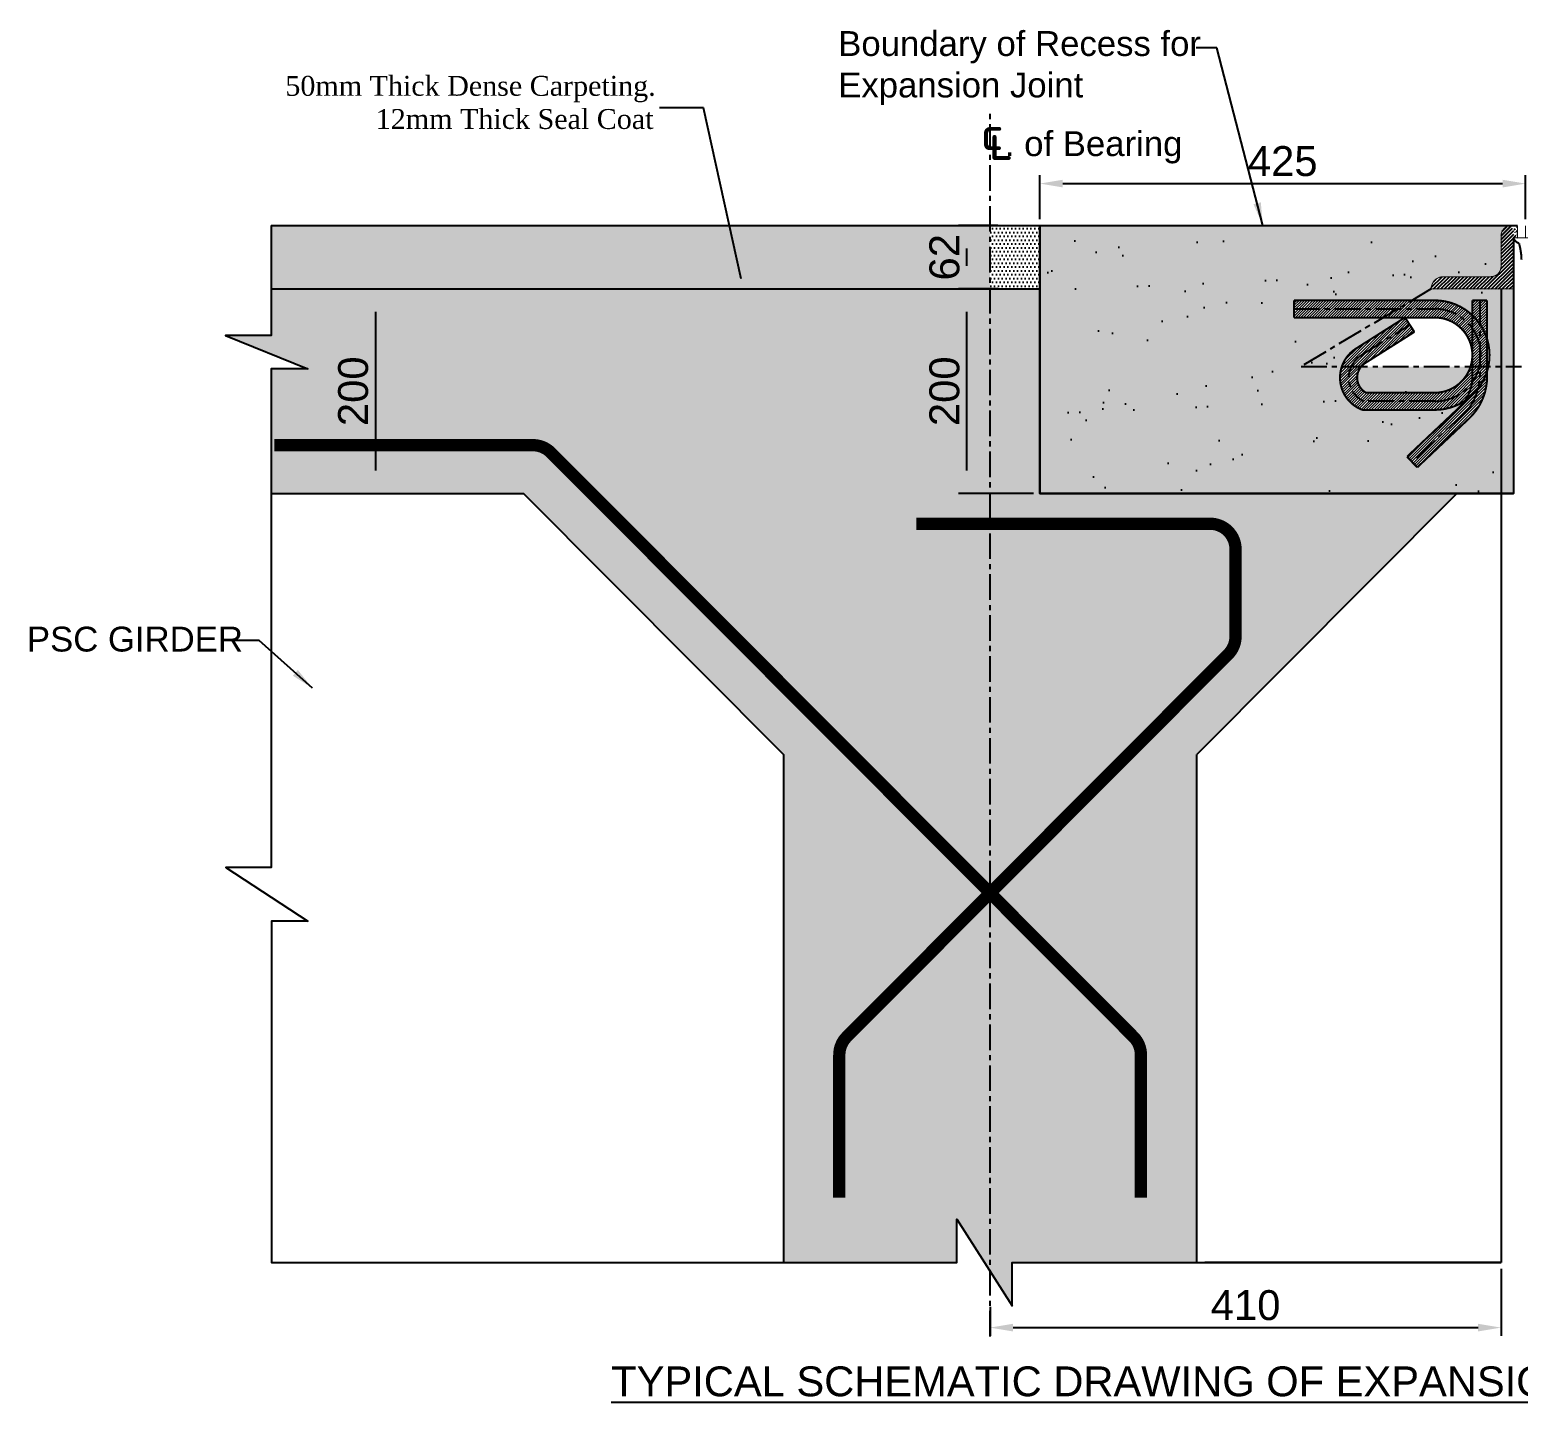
# Model space of a CAD drawing. Extents: x 25837 to 33401, y -1784 to 3293.
# Drawn here: x 30212 to 31668, y -1784 to -442 of the extents above; entities that cross this region are included whole.
import ezdxf

# ---------------------------------------------------------------- set-up
doc = ezdxf.new("R2010")
doc.units = 0
doc.header["$LTSCALE"] = 200
doc.header["$MEASUREMENT"] = 0
doc.linetypes.add('CENTER', pattern=[2, 1.25, -0.25, 0.25, -0.25])
doc.layers.get('Defpoints').update_dxf_attribs({"linetype": 'CONTINUOUS'})
doc.layers.add('DIM', color=152, linetype='CONTINUOUS')
doc.layers.add('hatch', color=250, linetype='CONTINUOUS')
doc.layers.add('Line', color=6, linetype='CONTINUOUS', lineweight=25)
doc.styles.add('dimen_text', font='simplex.shx')
doc.styles.add('FRAME_TEXT', font='arial.ttf')
doc.styles.add('SWISSEL', font='swissl.ttf')
doc.dimstyles.new('dim_5', dxfattribs={"dimscale": 45, "dimtxt": 0.18, "dimasz": 0.2, "dimexe": 0.18, "dimexo": 0.14, "dimgap": 0.09, "dimtad": 1, "dimdec": 0, "dimzin": 0, "dimdsep": 46, "dimtxsty": 'dimen_text', "dimcen": 0.09, "dimclrd": 256, "dimclre": 256, "dimclrt": 7, "dimadec": 0, "dimazin": 0, "dimtfac": 1, "dimtdec": 0, "dimtofl": 0, "dimtmove": 0, "dimatfit": 3, "dimfxl": 1, "dimtolj": 1, "dimtzin": 0, "dimarcsym": 0})
pattern_1 = [(0, (414.8763161512034, -951.2652722267303), (1.875, 3.75), [0, -3.75])]
pattern_2 = [(45, (414.8763161512034, -951.2652722267303), (-1.325825214724776, 1.325825214724777), [])]

# ---------------------------------------------------------------- blocks, each defined once
blk = doc.blocks.new('*D21')
at = {"layer": 'Defpoints', "color": 0, "transparency": 16777216}
for p in [(31128.39209428262, -695.3464128524681), (31164.8448946866, -695.3464128524681), (31199.7390050943, -895.3464128524683)]:
    blk.add_point(p, dxfattribs=at)
at = {"layer": 'hatch', "lineweight": -2, "transparency": 16777216}
for p, q in [((31158.54489468661, -695.3464128524681), (31120.29209428262, -695.3464128524681)), ((31128.39209428262, -872.8464128524683), (31128.39209428262, -717.8464128524681)), ((31193.4390050943, -895.3464128524683), (31120.29209428262, -895.3464128524683))]:
    blk.add_line(p, q, dxfattribs=at)
at = {"layer": 'hatch', "transparency": 16777216}
for points in [[(31124.64209428262, -717.8464128524681), (31132.14209428262, -717.8464128524681), (31128.39209428262, -695.3464128524681)], [(31124.64209428262, -872.8464128524683), (31132.14209428262, -872.8464128524683), (31128.39209428262, -895.3464128524683)]]:
    blk.add_solid(points, dxfattribs=at)
at = {"layer": 'hatch', "color": 7, "transparency": 16777216, "insert": (31106.61001688954, -795.3464128524769), "char_height": 29.25, "attachment_point": 5, "rotation": 90, "style": 'SWISSEL'}
blk.add_mtext('\\A1;200', dxfattribs=at)
blk = doc.blocks.new('*D22')
at = {"layer": 'Defpoints', "color": 0, "transparency": 16777216}
for p in [(31128.39209428262, -633.3464128524681), (31164.8448946866, -633.3464128524681), (31164.8448946866, -695.3464128524681)]:
    blk.add_point(p, dxfattribs=at)
at = {"layer": 'hatch', "lineweight": -2, "transparency": 16777216}
for p, q in [((31158.54489468661, -633.3464128524681), (31120.29209428262, -633.3464128524681)), ((31128.39209428262, -672.8464128524681), (31128.39209428262, -655.8464128524681)), ((31158.54489468661, -695.3464128524681), (31120.29209428262, -695.3464128524681))]:
    blk.add_line(p, q, dxfattribs=at)
at = {"layer": 'hatch', "transparency": 16777216}
for points in [[(31124.64209428262, -655.8464128524681), (31132.14209428262, -655.8464128524681), (31128.39209428262, -633.3464128524681)], [(31124.64209428262, -672.8464128524681), (31132.14209428262, -672.8464128524681), (31128.39209428262, -695.3464128524681)]]:
    blk.add_solid(points, dxfattribs=at)
at = {"layer": 'hatch', "color": 7, "transparency": 16777216, "insert": (31106.61001688954, -664.3464128524769), "char_height": 29.25, "attachment_point": 5, "rotation": 90, "style": 'SWISSEL'}
blk.add_mtext('\\A1;62', dxfattribs=at)
blk = doc.blocks.new('*D23')
at = {"layer": 'Defpoints', "color": 0, "transparency": 16777216}
for p in [(30548.45654161022, -695.3464128524681), (30548.45654161022, -895.3464128524683), (30550.2742944268, -895.3464128524683)]:
    blk.add_point(p, dxfattribs=at)
at = {"layer": 'hatch', "lineweight": -2, "transparency": 16777216}
for p, q in [((30550.2742944268, -695.3464128524681), (30558.37429442679, -695.3464128524681)), ((30550.2742944268, -717.8464128524681), (30550.2742944268, -872.8464128524683)), ((30550.2742944268, -895.3464128524683), (30558.37429442679, -895.3464128524683))]:
    blk.add_line(p, q, dxfattribs=at)
at = {"layer": 'hatch', "transparency": 16777216}
for points in [[(30546.5242944268, -717.8464128524681), (30554.0242944268, -717.8464128524681), (30550.2742944268, -695.3464128524681)], [(30546.5242944268, -872.8464128524683), (30554.0242944268, -872.8464128524683), (30550.2742944268, -895.3464128524683)]]:
    blk.add_solid(points, dxfattribs=at)
at = {"layer": 'hatch', "color": 7, "transparency": 16777216, "insert": (30528.49221703371, -795.3464128524768), "char_height": 29.25, "attachment_point": 5, "rotation": 90, "style": 'SWISSEL'}
blk.add_mtext('\\A1;200', dxfattribs=at)
blk = doc.blocks.new('*D18')
at = {"layer": 'Defpoints', "color": 0, "transparency": 16777216}
for p in [(31674.73900509428, -592.3444886711436), (31199.73900509428, -633.3464128524679), (31674.73900509428, -633.3464128524679)]:
    blk.add_point(p, dxfattribs=at)
at = {"layer": 'hatch', "lineweight": -2, "transparency": 16777216}
for p, q in [((31199.73900509428, -627.0464128524679), (31199.73900509428, -584.2444886711436)), ((31222.23900509428, -592.3444886711436), (31652.23900509428, -592.3444886711436)), ((31674.73900509428, -627.0464128524679), (31674.73900509428, -584.2444886711436))]:
    blk.add_line(p, q, dxfattribs=at)
at = {"layer": 'hatch', "transparency": 16777216}
for points in [[(31222.23900509428, -588.5944886711436), (31222.23900509428, -596.0944886711436), (31199.73900509428, -592.3444886711436)], [(31652.23900509428, -588.5944886711436), (31652.23900509428, -596.0944886711436), (31674.73900509428, -592.3444886711436)]]:
    blk.add_solid(points, dxfattribs=at)
at = {"layer": 'hatch', "color": 7, "transparency": 16777216, "insert": (31437.23900509428, -570.5624112780682), "char_height": 29.25, "attachment_point": 5, "style": 'SWISSEL'}
blk.add_mtext('\\A1;425', dxfattribs=at)
blk = doc.blocks.new('*D19')
at = {"layer": 'Defpoints', "color": 0, "transparency": 16777216}
for p in [(31650.73900509428, -1646.967252751579), (31151.159440208, -1683.873344350518), (31650.73900509428, -1710.608695854829)]:
    blk.add_point(p, dxfattribs=at)
at = {"layer": 'hatch', "lineweight": -2, "transparency": 16777216}
for p, q in [((31650.73900509428, -1653.267252751579), (31650.73900509428, -1718.708695854829)), ((31151.159440208, -1690.173344350518), (31151.159440208, -1718.708695854829)), ((31173.659440208, -1710.608695854829), (31628.23900509428, -1710.608695854829))]:
    blk.add_line(p, q, dxfattribs=at)
at = {"layer": 'hatch', "transparency": 16777216}
for points in [[(31173.659440208, -1706.858695854829), (31173.659440208, -1714.358695854829), (31151.159440208, -1710.608695854829)], [(31628.23900509428, -1706.858695854829), (31628.23900509428, -1714.358695854829), (31650.73900509428, -1710.608695854829)]]:
    blk.add_solid(points, dxfattribs=at)
at = {"layer": 'hatch', "color": 7, "transparency": 16777216, "insert": (31400.94922265114, -1688.826618461754), "char_height": 29.25, "attachment_point": 5, "style": 'SWISSEL'}
blk.add_mtext('\\A1;410', dxfattribs=at)

msp = doc.modelspace()

# ---------------------------------------------------------------- hatches: boundary and pattern name
at = {"layer": 'hatch'}
h = msp.add_hatch(dxfattribs=at)
h.set_pattern_fill('DOTS', color=256, scale=60)
h.set_pattern_definition(pattern_1)
h.paths.add_polyline_path([(31151.159440208, -633.3464128524679), (30448.17760478037, -633.3464128524679), (30448.17760478037, -695.3464128524679), (31151.159440208, -695.3464128524679)])
h = msp.add_hatch(dxfattribs=at)
h.set_pattern_fill('DOTS', color=256, scale=60)
h.set_pattern_definition(pattern_1)
h.paths.add_polyline_path([(31199.73900509428, -633.3464128524679), (31151.159440208, -633.3464128524679), (31151.159440208, -695.3464128524679), (31199.73900509428, -695.3464128524679)])
h = msp.add_hatch(dxfattribs=at)
h.set_pattern_fill('ANSI31', color=256, scale=20)
h.set_pattern_definition([(45, (1260.708429833296, -2328.511196603918), (-1.767766952966369, 1.767766952966369), [])])
edge = h.paths.add_edge_path()
edge.add_line((31662.73900509428, -645.3464128524679), (31664.1133273114, -633.3464128524679))
edge.add_line((31664.1133273114, -633.3464128524679), (31666.73900509428, -644.7896080207356))
edge.add_line((31666.73900509428, -644.7896080207356), (31660.73900509428, -633.3464128524679))
edge.add_arc((31660.73900509429, -643.3464128524698), 10.00000000000199, 450.0000000000209, 539.9999999999889)
edge.add_line((31650.73900509428, -643.3464128524679), (31650.73900509428, -673.3464128524679))
edge.add_arc((31640.73900509428, -673.3464128524679), 10, 270, 360, ccw=False)
edge.add_line((31640.73900509428, -683.3464128524679), (31594.42682373717, -683.3464128524679))
edge.add_arc((31594.42682373717, -695.3464128524679), 12, 450, 540)
edge.add_line((31582.42682373717, -695.3464128524679), (31662.73900509428, -695.3464128524679))
edge.add_line((31662.73900509428, -695.3464128524679), (31662.73900509428, -645.3464128524679))
h.paths.add_polyline_path([(31666.73900509428, -633.3464128524679), (31666.73900509428, -644.7896080207356), (31666.9687967564, -645.3464128524679), (31662.9687967564, -645.3464128524679)])
at = {"layer": 'Line'}
h = msp.add_hatch(dxfattribs=at)
h.set_pattern_fill('AR-CONC', color=256, scale=3)
h.set_pattern_definition([(49.99999999999999, (1260.708429833296, -2328.511196603918), (21.5178054780226, -1.882564049477853), [2.25, -24.75]), (355, (1260.708429833296, -2328.511196603918), (-4.16254000839, 22.56576401100035), [1.8, -19.8]), (100.45144446, (1262.501580263296, -2328.668076923918), (17.35526540181336, 20.68319972905888), [1.912205759999998, -21.03426335999996]), (46.18420000000002, (1260.708429833296, -2322.511196603918), (32.01723992014717, -4.965578423792296), [3.374999999999995, -37.12499999999992]), (96.63563549, (1263.376532183296, -2322.924995813918), (28.03985837022685, 29.22355802323651), [2.86831026, -31.55141279999999]), (351.1841639899999, (1260.708429833296, -2322.511196603918), (28.03985835164319, 29.2235580080997), [2.7, -29.70000003]), (21, (1263.708429833296, -2324.011196603918), (17.90721156355385, -12.07856671996016), [2.25, -24.75]), (326.0000000000001, (1263.708429833296, -2324.011196603918), (7.299459957647452, 21.75450135140559), [1.8, -19.8]), (71.45144474, (1265.200697453296, -2325.017743823918), (25.20667130189914, 9.675934584190614), [1.9122057, -21.03426336]), (37.50000000000001, (1260.708429833296, -2328.511196603918), (0.3647956595187201, 9.986815614939346), [0, -19.56, 0, -20.1, 0, -19.875]), (7.499999999999999, (1260.708429833296, -2328.511196603918), (7.892086123264458, 11.83235135647081), [0, -11.46, 0, -19.11, 0, -7.574999999999999]), (327.5, (1254.018429833296, -2328.511196603918), (16.01467308517227, -0.6766461520313927), [0, -7.5, 0, -23.4, 0, -31.05]), (317.5, (1251.018429833296, -2328.511196603918), (17.49558508027159, 3.003149469969532), [0, -9.75, 0, -15.54, 0, -22.05])])
edge = h.paths.add_edge_path()
edge.add_line((31535.61064548177, -723.263588739002), (31448.18580064693, -723.263588739002))
edge.add_line((31448.18580064693, -723.263588739002), (31448.18580064693, -706.4749881322091))
edge.add_line((31448.18580064693, -706.4749881322091), (31563.76457200574, -706.4749881322091))
edge.add_line((31563.76457200574, -706.4749881322091), (31582.42682373717, -695.3464128524679))
edge.add_arc((31594.42682373717, -695.3464128524679), 12, 90, 180, ccw=False)
edge.add_line((31594.42682373717, -683.3464128524679), (31640.73900509428, -683.3464128524679))
edge.add_arc((31640.73900509428, -673.3464128524679), 10, 270, 360)
edge.add_line((31650.73900509428, -673.3464128524679), (31650.73900509428, -655.3464128524679))
edge.add_arc((31762.73647977713, -697.5951501938902), 119.7012537205811, 147.5378464666155, 159.3320511792286, ccw=False)
edge.add_line((31661.73900509428, -633.3464128524679), (31200.73900509428, -633.3464128524679))
edge.add_line((31200.73900509428, -633.3464128524679), (31199.73900509428, -895.3464128524679))
edge.add_line((31199.73900509428, -895.3464128524679), (31650.73900509428, -895.3464128524679))
edge.add_line((31650.73900509428, -895.3464128524679), (31650.73900509428, -771.1837827489394))
edge.add_line((31650.73900509428, -771.1837827489394), (31638.27581733486, -771.1837827489394))
edge.add_arc((31585.91341080378, -760.0152353236228), 53.54024719140575, 342.6994142317261, 347.95962197172247, ccw=False)
edge.add_line((31637.0313772401, -775.9372821999693), (31637.0313772401, -781.4022444202355))
edge.add_arc((31581.59280748204, -781.4022444202362), 55.43856975805829, -46.3238678921424, 6.252776074688882e-13, ccw=False)
edge.add_line((31619.87764053212, -821.4984608894554), (31568.72403956429, -869.7456267432517))
edge.add_line((31568.72403956429, -869.7456267432517), (31558.86676098963, -859.2945404273264))
edge.add_line((31558.86676098963, -859.2945404273264), (31609.98595768695, -811.0798240690481))
edge.add_arc((31581.59280748204, -781.402244420228), 41.07224990636619, 313.7329177897163, 325.4661642088788)
edge.add_arc((31585.91341080379, -760.0152353236166), 53.5402471914058, 269.99999999999613, 303.45320566414193, ccw=False)
edge.add_line((31585.91341080378, -813.5554825150243), (31515.15380869283, -813.5554825150243))
edge.add_arc((31526.87173308154, -782.0336245465011), 33.62941096372796, 161.1779761839209, 249.60790379345178, ccw=False)
edge.add_line((31495.04064427303, -771.1837827489394), (31455.25006911398, -771.1837827489394))
edge.add_line((31455.25006911398, -771.1837827489394), (31535.61064548177, -723.263588739002))
h.paths.add_polyline_path([(31662.73900509428, -695.3464128524679), (31650.73900509428, -695.3464128524679), (31650.73900509428, -771.1837827489394), (31662.73900509428, -771.1837827489394)])
h.paths.add_polyline_path([(31662.73900509428, -771.1837827489394), (31650.73900509428, -771.1837827489394), (31650.73900509428, -895.3464128524679), (31662.73900509428, -895.3464128524679)])
edge = h.paths.add_edge_path(flags=17)
edge.add_line((31650.73900509428, -695.3464128524679), (31582.42682373717, -695.3464128524679))
edge.add_line((31582.42682373717, -695.3464128524679), (31563.76457200574, -706.4749881322091))
edge.add_line((31563.76457200574, -706.4749881322091), (31585.91341080378, -706.4749881322091))
edge.add_arc((31585.91341080378, -760.0152353236167), 53.54024719140759, 46.651805784049316, 90, ccw=False)
edge.add_line((31622.6650573884, -721.0810017670603), (31622.6650573884, -706.4966584603458))
edge.add_line((31622.6650573884, -706.4966584603458), (31637.0313772401, -706.4966584603458))
edge.add_line((31637.0313772401, -706.4966584603458), (31637.0313772401, -744.0931884472641))
edge.add_arc((31585.91341080378, -760.0152353236156), 53.54024719140727, -12.04037802828509, 17.300585768279007, ccw=False)
edge.add_line((31638.27581733486, -771.1837827489394), (31650.73900509428, -771.1837827489394))
edge.add_line((31650.73900509428, -771.1837827489394), (31650.73900509428, -695.3464128524679))
edge = h.paths.add_edge_path(flags=17)
edge.add_line((31620.9269378339, -771.1837827489394), (31513.99175534685, -771.1837827489394))
edge.add_arc((31526.87173308154, -782.0336245465026), 16.84081035693557, 139.8898676478717, 241.0277508565915)
edge.add_line((31518.71428121277, -796.7668819082314), (31585.91341080378, -796.7668819082314))
edge.add_arc((31585.91341080378, -760.015235323616), 36.75164658461534, 270, 342.3084573560738)
edge = h.paths.add_edge_path(flags=17)
edge.add_line((31509.22140038191, -753.4084077375464), (31556.84092173436, -723.263588739002))
edge.add_line((31556.84092173436, -723.263588739002), (31535.61064548177, -723.263588739002))
edge.add_line((31535.61064548177, -723.263588739002), (31455.25006911398, -771.1837827489394))
edge.add_line((31455.25006911398, -771.1837827489394), (31495.04064427303, -771.1837827489394))
edge.add_arc((31526.87173308154, -782.0336245465046), 33.62941096372722, 121.6580184864807, 161.177976183913, ccw=False)
h = msp.add_hatch(dxfattribs=at)
h.set_pattern_fill('AR-SAND', color=256, scale=45, angle=45)
h.set_pattern_definition([(82.50000000000001, (1260.708429833296, -2328.511196603918), (-63.31559327593393, 59.30672051392244), [0, -68.39999999999985, 0, -76.49999999999984, 0, -73.12499999999984]), (52.49999999999999, (1260.708429833296, -2328.511196603918), (-33.48618798339388, 146.1140878366655), [0, -36.9, 0, -61.65000000000001, 0, -23.625]), (12.5, (1221.57006949462, -2367.649556942593), (98.91131728006336, 99.27145724186104), [0, -22.5, 0, -81, 0, -105.75]), (2.499999999999997, (1221.57006949462, -2367.649556942593), (67.72689735982281, 123.5818282880296), [0, -11.25, 0, -53.09999999999999, 0, -60.75000000000001])])
h.paths.add_polyline_path([(31535.61064548177, -723.263588739002), (31448.18580064693, -723.263588739002), (31448.18580064693, -706.4749881322091), (31563.76457200574, -706.4749881322091), (31582.42682373717, -695.3464128524679, -0.4142135623730951), (31594.42682373717, -683.3464128524679), (31640.73900509428, -683.3464128524679, 0.4142135623730951), (31650.73900509428, -673.3464128524679), (31650.73900509428, -655.3464128524679, -0.4142135623730951), (31660.73900509428, -645.3464128524679), (31199.73900509428, -645.3464128524679), (31199.73900509428, -895.3464128524679), (31650.73900509428, -895.3464128524679), (31650.73900509428, -771.1837827489394), (31638.27581733486, -771.1837827489394, -0.02295601727019596), (31637.0313772401, -775.9372821999693), (31637.0313772401, -781.4022444202355, -0.204924357781227), (31619.87764053212, -821.4984608894554), (31568.72403956429, -869.7456267432517), (31558.86676098963, -859.2945404273264), (31609.98595768695, -811.0798240690492, 0.05124072104915151), (31615.42778014172, -804.6858080969889, -0.1470127365721022), (31585.91341080378, -813.5554825150243), (31515.15380869283, -813.5554825150243, -0.4062100153958056), (31495.04064427303, -771.1837827489394), (31455.25006911398, -771.1837827489394)])
h.paths.add_polyline_path([(31556.84092173436, -723.263588739002), (31535.61064548177, -723.263588739002), (31455.25006911398, -771.1837827489394), (31495.04064427303, -771.1837827489394, -0.1741680722162454), (31509.22140038191, -753.4084077375464)], flags=17)
h.paths.add_polyline_path([(31620.9269378339, -771.1837827489394), (31513.99175534685, -771.1837827489394, 0.4723662802056775), (31518.71428121277, -796.7668819082314), (31585.91341080378, -796.7668819082314, 0.3264083375949519)], flags=17)
h.paths.add_polyline_path([(31650.73900509428, -695.3464128524679), (31582.42682373717, -695.3464128524679), (31563.76457200574, -706.4749881322091), (31585.91341080378, -706.4749881322091, -0.1914304343567227), (31622.6650573884, -721.0810017670603), (31622.6650573884, -706.4966584603458), (31637.0313772401, -706.4966584603458), (31637.0313772401, -744.0931884472641, -0.1287281679221235), (31638.27581733486, -771.1837827489394), (31650.73900509428, -771.1837827489394)], flags=17)
h.paths.add_polyline_path([(31662.73900509428, -695.3464128524679), (31650.73900509428, -695.3464128524679), (31650.73900509428, -771.1837827489394), (31662.73900509428, -771.1837827489394)])
h.paths.add_polyline_path([(31662.73900509428, -771.1837827489394), (31650.73900509428, -771.1837827489394), (31650.73900509428, -895.3464128524679), (31662.73900509428, -895.3464128524679)])
h = msp.add_hatch(dxfattribs=at)
h.set_pattern_fill('AR-CONC', color=256, scale=8)
h.set_pattern_definition([(49.99999999999999, (414.8763161512034, -951.2652722267303), (57.38081460806028, -5.020170798607609), [6, -66]), (355, (414.8763161512034, -951.2652722267303), (-11.10010668904, 60.17537069600095), [4.8, -52.8]), (100.45144446, (419.6580506312034, -951.6836197467303), (46.28070773816896, 55.15519927749035), [5.099215359999994, -56.09136895999995]), (46.18420000000002, (414.8763161512034, -935.2652722267303), (85.37930645372579, -13.24154246344612), [8.99999999999999, -98.99999999999991]), (96.63563549, (421.9912557512034, -936.3687367867303), (74.77295565393827, 77.92948806196404), [7.64882736, -84.13710079999998]), (351.1841639899999, (414.8763161512034, -935.2652722267303), (74.77295560438185, 77.92948802159921), [7.2, -79.20000008]), (21, (422.8763161512034, -939.2652722267303), (47.75256416947693, -32.20951125322711), [6, -66]), (326.0000000000001, (422.8763161512034, -939.2652722267303), (19.46522655372654, 58.01200360374824), [4.8, -52.8]), (71.45144474, (426.8556964712034, -941.9493981467303), (67.21779013839769, 25.80249222450831), [5.099215200000001, -56.09136896]), (37.50000000000001, (414.8763161512034, -951.2652722267303), (0.9727884253832535, 26.63150830650492), [0, -52.16, 0, -53.6, 0, -53]), (7.499999999999999, (414.8763161512034, -951.2652722267303), (21.04556299537189, 31.55293695058882), [0, -30.56, 0, -50.96, 0, -20.2]), (327.5, (397.0363161512034, -951.2652722267303), (42.70579489379272, -1.80438973875038), [0, -20, 0, -62.4, 0, -82.8]), (317.5, (389.0363161512034, -951.2652722267303), (46.6548935473909, 8.008398586585418), [0, -26, 0, -41.44, 0, -58.8])])
h.paths.add_polyline_path([(31151.159440208, -695.3464128524679), (30448.17760478037, -695.3464128524679), (30448.17760478037, -740.7099130890124), (30403.50855935656, -740.7099130890124), (30484.18023710597, -773.3261699571226), (30448.32059648753, -773.3261699571226), (30448.32059648753, -895.3464128524679), (30694.85812304233, -895.3464128524679), (30949.10376575281, -1150.245121767478), (30949.10376575281, -1646.814389085524), (31118.54399492729, -1646.814389085524), (31118.54399492729, -1604.487857311494), (31151.159440208, -1655.782556065773)])
h.paths.add_polyline_path([(31383.84763038949, -1052.557462232686, 0.1985790327102023), (31391.14730073409, -1034.902481912944), (31391.14730073409, -949.8149064033637, 0.4142135623730951), (31366.14730073409, -924.8149064033637), (31151.159440208, -924.8149064033637), (31151.159440208, -1285.843345226438)], flags=17)
h.paths.add_polyline_path([(31199.73900509428, -695.3464128524679), (31151.159440208, -695.3464128524679), (31151.159440208, -924.8149064033637), (31366.14730073409, -924.8149064033637, -0.4142135623730951), (31391.14730073409, -949.8149064033637), (31391.14730073409, -1034.902481912944, -0.1985790327102022), (31383.84763038949, -1052.557462232686), (31151.159440208, -1285.843345226438), (31151.159440208, -1655.782556065773), (31172.56457846627, -1689.446671619047), (31172.56457846627, -1646.967252751579), (31353.2151146632, -1646.967252751579), (31353.2151146632, -1150.245121767482), (31607.46075737368, -895.3464128524679), (31199.73900509428, -895.3464128524679)])
h.paths.add_polyline_path([(31137.73158002597, -835.0662448280232), (31137.73158002597, -755.5074362740518), (31074.35658002597, -755.5074362740518), (31074.35658002597, -835.0662448280232)], flags=24)
h.paths.add_polyline_path([(30559.61378017014, -835.0662448280232), (30559.61378017014, -755.5074362740518), (30496.23878017014, -755.5074362740518), (30496.23878017014, -835.0662448280232)], flags=24)
at = {"layer": 'Line', "lineweight": 9}
h = msp.add_hatch(dxfattribs=at)
h.set_pattern_fill('ANSI31', color=8, scale=15)
h.set_pattern_definition(pattern_2)
h.paths.add_polyline_path([(31563.76457200574, -706.4749881322091), (31448.18580064693, -706.4749881322091), (31448.18580064693, -714.8692884356074), (31549.68760874375, -714.8692884356074)])
h.paths.add_polyline_path([(31549.68760874375, -714.8692884356074), (31448.18580064693, -714.8692884356074), (31448.18580064693, -723.263588739002), (31535.61064548177, -723.263588739002)])
h.paths.add_polyline_path([(31585.91341080378, -706.4749881322091), (31563.76457200574, -706.4749881322091), (31549.68760874375, -714.8692884356074), (31585.91341080378, -714.8692884356074, -0.2423634595415697), (31622.6650573884, -733.7955291136989), (31622.6650573884, -721.0810017670603, 0.1914304343567227)])
h.paths.add_polyline_path([(31585.91341080378, -714.8692884356074), (31549.68760874375, -714.8692884356074), (31535.61064548177, -723.263588739002), (31585.91341080378, -723.263588739002, -0.414213562373095), (31622.6650573884, -760.0152353236167), (31622.6650573884, -733.7955291136975, 0.2423634595415604)])
h.paths.add_polyline_path([(31629.84821731425, -729.4163653084545, 0.05151572692968969), (31622.6650573884, -721.0810017670603), (31622.6650573884, -733.7955291136989, -0.09718599788854622), (31629.84821731425, -749.628258029778)])
h.paths.add_polyline_path([(31622.6650573884, -733.7955291136989), (31622.6650573884, -771.1837827489394), (31629.65606811702, -771.1837827489394, 0.004456986845413314), (31629.84821731425, -770.4022126174555), (31629.84821731425, -749.628258029778, 0.09718599788854629)])
h.paths.add_polyline_path([(31637.0313772401, -744.0931884472641, 0.076748792605379), (31629.84821731425, -729.4163653084545), (31629.84821731425, -749.628258029778, -0.1166018123732697), (31629.84821731425, -770.4022126174555), (31629.84821731425, -771.1837827489394), (31637.0313772401, -771.1837827489394)])
h.paths.add_polyline_path([(31629.84821731425, -771.1837827489394), (31629.65606811702, -771.1837827489394, -0.09597370130570147), (31622.32047913338, -786.7113379616267, -0.1188306671860806), (31615.42778014172, -804.6858080969889, 0.08486267280561359), (31628.59133005031, -792.3440657711371, 0.05724678551238366), (31629.84821731425, -781.4022444202346)])
h.paths.add_polyline_path([(31637.0313772401, -775.9372821999693), (31637.0313772401, -771.1837827489394), (31629.84821731425, -771.1837827489394), (31629.84821731425, -781.4022444202345, -0.05724678551238398), (31628.59133005031, -792.3440657711371, 0.08680107735542497)])
h.paths.add_polyline_path([(31629.65606811702, -771.1837827489394), (31622.6650573884, -771.1837827489394), (31622.6650573884, -781.4022444202343, -0.03241759961339901), (31622.32047913338, -786.7113379616267, 0.09597370130570153)])
h.paths.add_polyline_path([(31622.32047913338, -786.7113379616267, 0.03241759961339847), (31622.6650573884, -781.4022444202344), (31622.6650573884, -771.1837827489394), (31620.9269378339, -771.1837827489394, -0.3264083375949519), (31585.91341080378, -796.7668819082314), (31518.71428121277, -796.7668819082314, -0.4723662802056777), (31513.99175534685, -771.1837827489394), (31504.0881481352, -771.1837827489394, 0.4238655802019704), (31516.77584845039, -805.161182211626), (31585.91341080378, -805.161182211626, 0.2389190514532575)])
h.paths.add_polyline_path([(31622.32047913338, -786.7113379616267, -0.2389190514532576), (31585.91341080378, -805.161182211626), (31516.77584845039, -805.161182211626, -0.4238655802019703), (31504.0881481352, -771.1837827489394), (31495.04064427303, -771.1837827489394, 0.4062100153958055), (31515.15380869283, -813.5554825150243), (31585.91341080378, -813.5554825150243, 0.1470127365721021), (31615.42778014172, -804.6858080969889, 0.1188306671860804)])
h.paths.add_polyline_path([(31513.66635634308, -760.5294659897411), (31561.41954892045, -730.3000284405241), (31556.84092173436, -723.263588739002), (31509.22140038191, -753.4084077375466, 0.1741680722162429), (31495.04064427303, -771.1837827489394), (31504.0881481352, -771.1837827489394, -0.1449135550841069)])
h.paths.add_polyline_path([(31565.99817610654, -737.3364681420401), (31561.41954892045, -730.3000284405241), (31513.66635634308, -760.5294659897415, 0.1449135550841006), (31504.0881481352, -771.1837827489394), (31513.99175534685, -771.1837827489394, -0.08094832067521299), (31518.10296800702, -767.655806473299)])
h = msp.add_hatch(dxfattribs=at)
h.set_pattern_fill('ANSI31', color=8, scale=15)
h.set_pattern_definition(pattern_2)
h.paths.add_polyline_path([(31629.84821731425, -706.4966584603458), (31622.6650573884, -706.4966584603458), (31622.6650573884, -721.0810017670603, -0.05151572692968965), (31629.84821731425, -729.4163653084545)])
h.paths.add_polyline_path([(31637.0313772401, -706.4966584603458), (31629.84821731425, -706.4966584603458), (31629.84821731425, -729.4163653084545, -0.07674879260537891), (31637.0313772401, -744.0931884472641)])
h = msp.add_hatch(dxfattribs=at)
h.set_pattern_fill('ANSI31', color=8, scale=15)
h.set_pattern_definition(pattern_2)
h.paths.add_polyline_path([(31614.93244196855, -816.2885361460761, 0.1458528501598213), (31628.59133005031, -792.3440657711371, -0.08486267280561327), (31615.42778014172, -804.6858080969889, -0.05124072104915132), (31609.98595768695, -811.0798240690493), (31558.86676098963, -859.2945404273264), (31563.79540027696, -864.5200835852893)])
h.paths.add_polyline_path([(31619.87764053212, -821.4984608894533, 0.2049243577812128), (31637.0313772401, -781.4022444202357), (31637.0313772401, -775.9372821999693, -0.08680107735542492), (31628.59133005031, -792.3440657711371, -0.1458528501598212), (31614.93244196855, -816.2885361460761), (31563.79540027696, -864.5200835852893), (31568.72403956429, -869.7456267432517)])

# ---------------------------------------------------------------- linework, layer by layer
at = {"layer": 'hatch', "color": 2, "linetype": 'CENTER', "ltscale": 0.1}
for p, q in [((31151.159440208, -1719.28205141619), (31151.159440208, -522.2307388967374)), ((31582.42682373717, -695.3464128524679), (31455.25006911398, -771.1837827489394)), ((31455.25006911398, -771.1837827489394), (31670.73900509428, -771.1837827489394))]:
    msp.add_line(p, q, dxfattribs=at)
for points in [[(31629.84821731425, -706.4966584603458), (31629.84821731425, -781.4022444202342, -0.2048097162779809), (31614.93244196855, -816.2885361460758), (31563.79540027696, -864.5200835852895)], [(31448.18580064693, -714.8692884356074), (31585.91341080378, -714.8692884356074, -1), (31585.91341080378, -805.161182211626), (31516.77584845039, -805.161182211626, -0.6060021302029245), (31513.66635634308, -760.5294659897411), (31561.41954892045, -730.3000284405232)]]:
    msp.add_lwpolyline(points, format="xyb", dxfattribs=at)
at = {"layer": 'Line', "color": 1}
for p, q in [((31622.6650573884, -760.0152353236167), (31622.6650573884, -706.4966584603458)), ((31607.46075737368, -895.3464128524679), (31353.21511466321, -1150.245121767478)), ((31353.2151146632, -1646.967252751579), (31353.2151146632, -1150.245121767485))]:
    msp.add_line(p, q, dxfattribs=at)
for points in [[(30448.17760478037, -633.3464128524679), (30448.17760478037, -740.7099130890124), (30403.50855935656, -740.7099130890124), (30484.18023710597, -773.3261699571226), (30448.32059648753, -773.3261699571226), (30448.32059648753, -1260.940718858739), (30404.02295098024, -1260.940718858739), (30483.97937136059, -1313.427612397274), (30448.37896858115, -1313.427612397274), (30448.37896858115, -1646.814389085524), (31118.54399492729, -1646.814389085524), (31118.54399492729, -1604.487857311494), (31172.56457846627, -1689.446671619047), (31172.56457846627, -1646.967252751579), (31650.73900509428, -1646.967252751579)], [(30448.17760478037, -633.3464128524679), (31666.73900509428, -633.3464128524679)], [(31199.73900509428, -633.3464128524679), (31199.73900509428, -895.3464128524679)], [(31662.73900509428, -645.3464128524679), (31662.73900509428, -895.3464128524679), (31199.73900509428, -895.3464128524679), (31199.73900509428, -633.3464128524679), (31662.73900509428, -633.3464128524679), (31662.73900509428, -633.62253923456)], [(31662.73900509428, -645.3464128524679), (31662.73900509428, -895.3464128524679)], [(30448.17760478037, -695.3464128524679), (31199.73900509428, -695.3464128524679)], [(31650.73900509428, -695.3464128524679), (31650.73900509428, -1646.967252751579)], [(30448.32059648753, -895.3464128524679), (30694.85812304233, -895.3464128524679), (30949.10376575281, -1150.245121767478), (30949.10376575281, -1646.814389085524)], [(31199.73900509428, -895.3464128524679), (31662.73900509428, -895.3464128524679)], [(31650.73900509428, -1646.967252751579), (31361.20253413881, -1646.967252751579)]]:
    msp.add_lwpolyline(points, dxfattribs=at)
for points, const_width in [([(31662.73900509428, -695.3464128524679), (31582.42682373717, -695.3464128524679, -0.414213562373095), (31594.42682373717, -683.3464128524679), (31640.73900509428, -683.3464128524679, 0.4142135623730951), (31650.73900509428, -673.3464128524679), (31650.73900509428, -643.3464128524679, -0.4142135623730951), (31660.73900509428, -633.3464128524679), (31666.73900509428, -633.3464128524679)], 1), ([(31662.73900509428, -645.3464128524679, 0.2122055537548572), (31668.36819337801, -650.7911778206651, -0.0610937342671555), (31670.73900509428, -666.751959483453, -21.35222789997109)], 2), ([(31448.18580064693, -706.4749881322091), (31585.91341080378, -706.4749881322091, -1), (31585.91341080378, -813.5554825150243), (31515.15380869283, -813.5554825150243, -0.6245653459104179), (31509.22140038191, -753.408407737546), (31556.84092173436, -723.263588739002)], 2), ([(31622.6650573884, -706.4966584603458), (31622.6650573884, -781.4022444202342, -0.2046661915740146), (31609.98595768695, -811.0798240690492), (31558.86676098963, -859.2945404273264)], 2), ([(31637.0313772401, -706.4966584603458), (31637.0313772401, -781.4022444202342, -0.2049243577812302), (31619.87764053212, -821.4984608894549), (31568.72403956429, -869.7456267432517)], 2), ([(31448.18580064693, -723.263588739002), (31585.91341080378, -723.263588739002, -1), (31585.91341080378, -796.7668819082314), (31518.71428121277, -796.7668819082314, -0.5753129916714897), (31518.10296800702, -767.6558064732994), (31565.99817610654, -737.3364681420403)], 2), ([(30451.17760478037, -848.0476896508953), (30704.11131572003, -848.0476896508953, -0.1992457445753388), (30721.81164537543, -855.3927093311577), (31291.31785862914, -1426.361780540915, -0.1985790327101868), (31298.61752897374, -1444.016760860656), (31298.61752897374, -1583.680201129865)], 12), ([(31003.70135144227, -1583.680201129865), (31003.70135144227, -1444.016760860322, -0.198579032710188), (31011.00102178687, -1426.361780540581), (31383.84763038949, -1052.557462232685, 0.1985790327101951), (31391.14730073409, -1034.902481912942), (31391.14730073409, -949.8149064033637, 0.414213562373095), (31366.14730073409, -924.8149064033637), (31078.95746857406, -924.8149064033637)], 12)]:
    msp.add_lwpolyline(points, format="xyb", dxfattribs=dict(at, const_width=const_width))
for points, const_width in [([(31674.73900509428, -633.3464128524679), (31674.73900509428, -645.3464128524679), (31662.73900509428, -645.3464128524679), (31662.73900509428, -695.3464128524679)], 1), ([(31666.73900509428, -633.3464128524679), (31666.73900509428, -645.3464128524679)], 1), ([(31666.73900509428, -633.3464128524679), (31666.73900509428, -645.3464128524679), (31678.73900509428, -645.3464128524679), (31678.73900509428, -695.3464128524679)], 1), ([(31662.73900509428, -645.3464128524679), (31674.73900509428, -645.3464128524679)], 1), ([(31678.73900509428, -645.3464128524679), (31666.73900509428, -645.3464128524679)], 1), ([(31448.18580064693, -706.4749881322091), (31448.18580064693, -723.263588739002)], 2), ([(31622.6650573884, -706.4966584603458), (31637.0313772401, -706.4966584603458)], 2), ([(31565.99817610654, -737.3364681420394), (31556.84092173436, -723.263588739002)], 2), ([(31558.86676098963, -859.2945404273264), (31568.72403956429, -869.7456267432517)], 2)]:
    msp.add_lwpolyline(points, dxfattribs=dict(at, const_width=const_width))

# ---------------------------------------------------------------- texts
at = {"layer": 'DIM', "style": 'SWISSEL'}
msp.add_text('%%UTYPICAL SCHEMATIC DRAWING OF EXPANSION JOINT ON ABUTMENT', height=29.16, dxfattribs=at).set_placement((30780.69063206646, -1777.711769020621))
at = {"layer": 'hatch', "color": 7, "attachment_point": 7, "style": 'FRAME_TEXT'}
for s, insert, char_height, width in [('{\\fSwis721 Lt BT|b0|i0|c0|p34;\\C6;Boundary of Recess for Expansion Joint}', (31002.63489210408, -515.4225175397331), 24.3, 455.6772891450254), ('\\pi14.00513;{\\fTimes New Roman|b0|i0|c0|p18;50mm Thick Dense Carpeting. \\P\\pi102.38916;12mm Thick Seal Coat}', (30448.08468273657, -539.2133082474043), 19.44, 364.5418313160204), ('{\\fISOCPEUR|b0|i0|c0|p34;\\H1.5432x;\\C6;℄\\fSwis721 Lt BT|b0|i0|c0|p34;\\H0.648x;. of Bearing}', (31141.72921609915, -572.7629683616453), 24.3, 455.6772891450254), ('{\\fSwis721 Lt BT|b0|i0|c0|p34;\\C6;PSC GIRDER}', (30209.40025635825, -1050.098217652172), 24.3, 455.6772891450254)]:
    msp.add_mtext(s, dxfattribs=dict(at, insert=insert, char_height=char_height, width=width))

# ---------------------------------------------------------------- dimensions: what is measured, and where the dimension line sits
at = {"layer": 'hatch'}
for base, p1, p2, text, picture, middle in [((31674.73900509428, -592.3444886711436), (31199.73900509428, -633.3464128524679), (31674.73900509428, -633.3464128524679), '425', '*D18', (31437.23900509428, -570.5624112780682)), ((31650.73900509428, -1710.608695854829), (31151.159440208, -1683.873344350518), (31650.73900509428, -1646.967252751579), '410', '*D19', (31400.94922265114, -1688.826618461754))]:
    dim = msp.add_linear_dim(base=base, p1=p1, p2=p2, text=text, dimstyle='dim_5', override={"dimtxt": 0.65, "dimasz": 0.5, "dimgap": 0.15, "dimtxsty": 'SWISSEL', "dimfxl": 30, "dimfxlon": 1}, dxfattribs=at)
    dim.commit()
    dim.dimension.update_dxf_attribs({"geometry": picture, "text_midpoint": middle})
for base, p1, p2, picture, middle in [((31128.39209428262, -633.3464128524681), (31164.84489468659, -695.3464128524679), (31164.84489468659, -633.3464128524679), '*D22', (31106.61001688954, -664.3464128524769)), ((30550.2742944268, -895.3464128524683), (30548.45654161021, -695.3464128524679), (30548.45654161021, -895.3464128524679), '*D23', (30528.49221703371, -795.3464128524768)), ((31128.39209428262, -695.3464128524681), (31199.73900509428, -895.3464128524679), (31164.84489468659, -695.3464128524679), '*D21', (31106.61001688954, -795.3464128524769))]:
    dim = msp.add_linear_dim(base=base, p1=p1, p2=p2, angle=90, dimstyle='dim_5', override={"dimtxt": 0.65, "dimasz": 0.5, "dimgap": 0.15, "dimtxsty": 'SWISSEL', "dimfxl": 30, "dimfxlon": 1}, dxfattribs=at)
    dim.commit()
    dim.dimension.update_dxf_attribs({"geometry": picture, "text_midpoint": middle})

# ---------------------------------------------------------------- leaders
for points in [[(31417.88127358731, -633.3464128524679), (31372.96325856559, -459.731810279026), (31352.51670865283, -459.731810279026)], [(30907.74735133048, -685.3132684523912), (30871.06007541737, -518.3951665356542), (30827.81466516644, -518.3951665356542)], [(30488.61268828419, -1085.565258948801), (30436.49436093829, -1039.006454539387), (30405.82453606915, -1039.006454539387)]]:
    msp.add_leader(points, dimstyle='dim_5', override={"dimtxt": 0.65, "dimasz": 0.5, "dimgap": 0.15, "dimtxsty": 'SWISSEL', "dimfxl": 30, "dimfxlon": 1}, dxfattribs=at)

doc.saveas('drawing.dxf')
